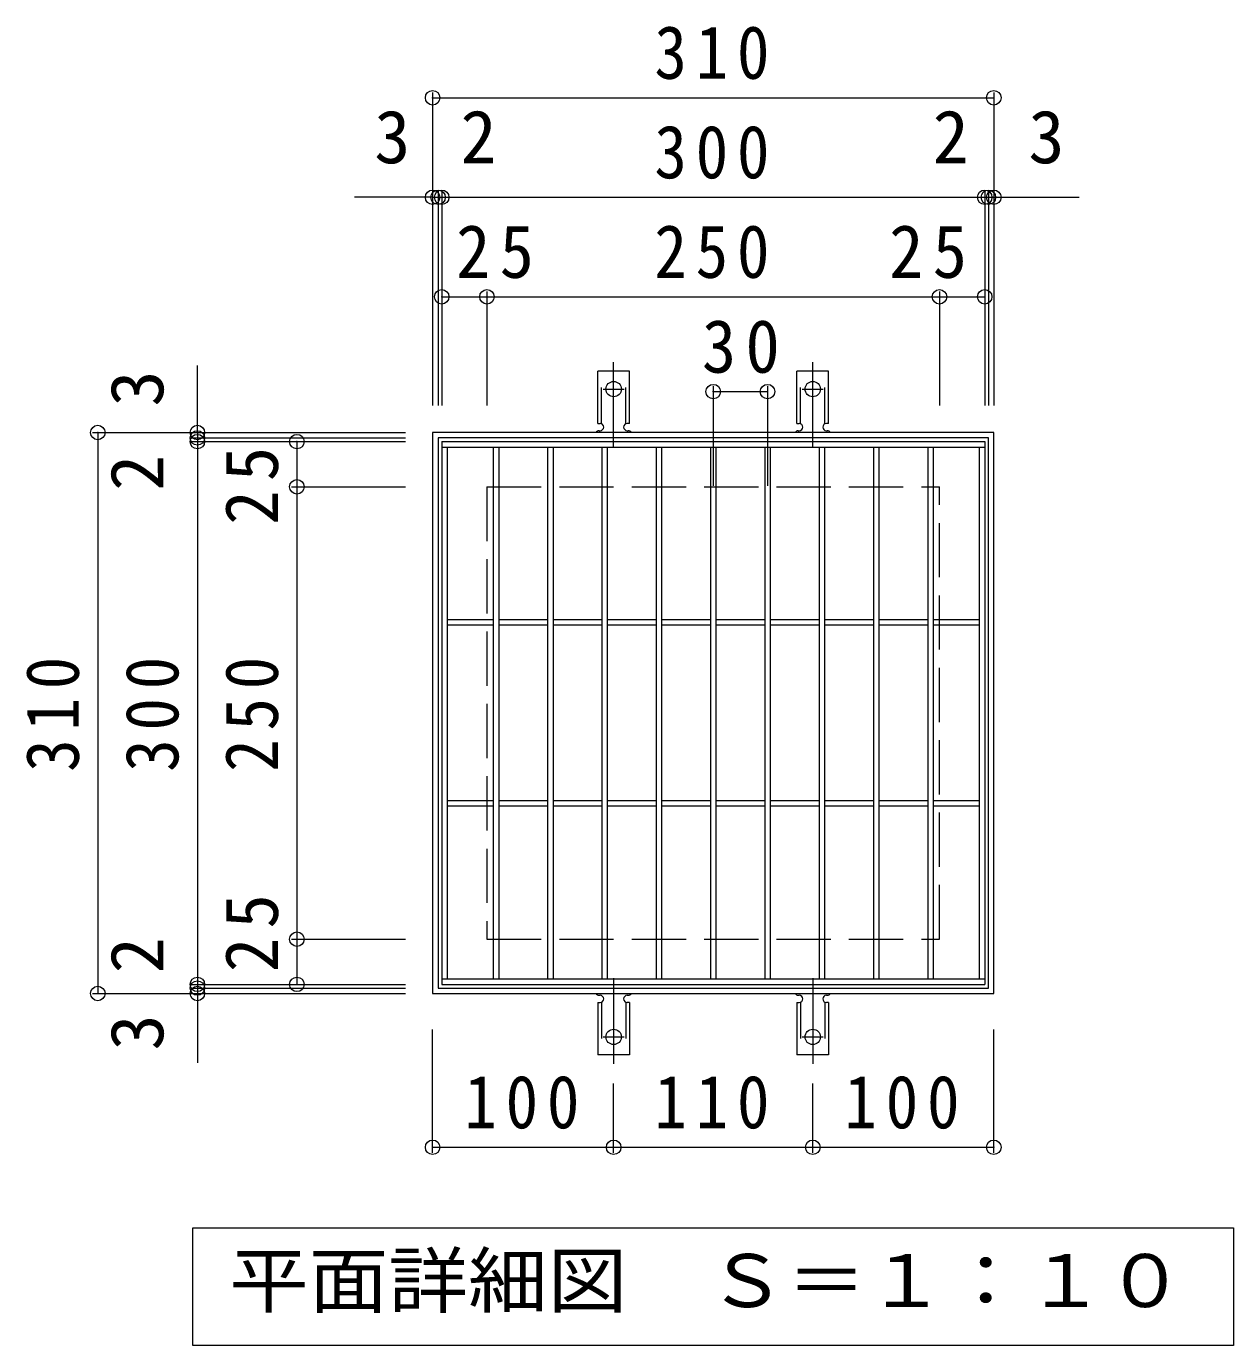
# Model space of a CAD drawing. Units: millimetres at full size, sheet at 1:10; some dimension numbers follow another scale. Extents: x -1592 to 1606, y -1369 to 1181.
# Drawn here: x -379 to 288, y 452 to 1181 of the extents above; entities that cross this region are included whole.
import ezdxf
from ezdxf.enums import TextEntityAlignment as Align

# ---------------------------------------------------------------- set-up
doc = ezdxf.new("R2010")
doc.units = ezdxf.units.MM
doc.header["$LTSCALE"] = 10
doc.header["$PDMODE"] = 32
doc.header["$PDSIZE"] = 8
for name, pattern in [('CHAIN2', [12, 9, -1, 1, -1]), ('DASHED2', [3, 2, -1]), ('DASHED3', [4, 3, -1])]:
    doc.linetypes.add(name, pattern=pattern)
for name, color, linetype, lineweight in [('C-1', 2, 'Continuous', 9), ('C-2', 3, 'Continuous', 9), ('C-4', 7, 'Continuous', 9), ('C-5', 7, 'Continuous', 9), ('C-A', 3, 'Continuous', 9)]:
    doc.layers.add(name, color=color, linetype=linetype, lineweight=lineweight)
doc.styles.add('ＭＳ ゴシック', font='')
doc.styles.get('ＭＳ ゴシック').set_extended_font_data('MS Gothic')

msp = doc.modelspace()

# ---------------------------------------------------------------- linework, layer by layer
at = {"layer": 'C-1'}
for p, q in [((-155, 956.96), (-155, 646.96)), ((152, 953.96), (-152, 953.96)), ((152, 649.96), (152, 953.96)), ((-155, 646.96), (155, 646.96))]:
    msp.add_line(p, q, dxfattribs=at)
at = {"layer": 'C-1', "linetype": 'DASHED3'}
for p in [(-125, 926.96), (125, 676.96)]:
    msp.add_line(p, (125, 926.96), dxfattribs=at)
at = {"layer": 'C-1'}
for points in [[(155, 646.96), (155, 956.96), (-155, 956.96)], [(-152, 953.96), (-152, 649.96), (152, 649.96)]]:
    msp.add_lwpolyline(points, dxfattribs=at)
at = {"layer": 'C-1', "linetype": 'DASHED3'}
msp.add_lwpolyline([(-125, 926.96), (-125, 676.96), (125, 676.96)], dxfattribs=at)
at = {"layer": 'C-2'}
for p, q in [((-150, 951.96), (-150, 651.96)), ((-150, 951.96), (150, 951.96)), ((-150, 948.96), (150, 948.96)), ((-147, 948.96), (-147, 654.96)), ((-121.5, 948.96), (-121.5, 654.96)), ((-118.5, 948.96), (-118.5, 654.96)), ((-91.5, 948.96), (-91.5, 654.96)), ((-88.5, 948.96), (-88.5, 654.96)), ((-61.5, 948.96), (-61.5, 654.96)), ((-58.5, 948.96), (-58.5, 654.96)), ((-31.5, 948.96), (-31.5, 654.96)), ((-28.5, 948.96), (-28.5, 654.96)), ((-1.5, 948.96), (-1.5, 654.96)), ((1.5, 948.96), (1.5, 654.96)), ((28.5, 948.96), (28.5, 654.96)), ((31.5, 948.96), (31.5, 654.96)), ((58.5, 948.96), (58.5, 654.96)), ((61.5, 948.96), (61.5, 654.96)), ((88.5, 948.96), (88.5, 654.96)), ((91.5, 948.96), (91.5, 654.96)), ((118.5, 948.96), (118.5, 654.96)), ((121.5, 948.96), (121.5, 654.96)), ((147, 948.96), (147, 654.96)), ((150, 951.96), (150, 651.96)), ((-121.5, 853.46), (-147, 853.46)), ((-91.5, 853.46), (-118.5, 853.46)), ((-61.5, 853.46), (-88.5, 853.46)), ((-31.5, 853.46), (-58.5, 853.46)), ((-1.5, 853.46), (-28.5, 853.46)), ((28.5, 853.46), (1.5, 853.46)), ((58.5, 853.46), (31.5, 853.46)), ((88.5, 853.46), (61.5, 853.46)), ((118.5, 853.46), (91.5, 853.46)), ((147, 853.46), (121.5, 853.46)), ((-121.5, 850.46), (-147, 850.46)), ((-91.5, 850.46), (-118.5, 850.46)), ((-61.5, 850.46), (-88.5, 850.46)), ((-31.5, 850.46), (-58.5, 850.46)), ((-1.5, 850.46), (-28.5, 850.46)), ((28.5, 850.46), (1.5, 850.46)), ((58.5, 850.46), (31.5, 850.46)), ((88.5, 850.46), (61.5, 850.46)), ((118.5, 850.46), (91.5, 850.46)), ((147, 850.46), (121.5, 850.46)), ((-121.5, 753.46), (-147, 753.46)), ((-91.5, 753.46), (-118.5, 753.46)), ((-61.5, 753.46), (-88.5, 753.46)), ((-31.5, 753.46), (-58.5, 753.46)), ((-1.5, 753.46), (-28.5, 753.46)), ((28.5, 753.46), (1.5, 753.46)), ((58.5, 753.46), (31.5, 753.46)), ((88.5, 753.46), (61.5, 753.46)), ((118.5, 753.46), (91.5, 753.46)), ((147, 753.46), (121.5, 753.46)), ((-121.5, 750.46), (-147, 750.46)), ((-91.5, 750.46), (-118.5, 750.46)), ((-61.5, 750.46), (-88.5, 750.46)), ((-31.5, 750.46), (-58.5, 750.46)), ((-1.5, 750.46), (-28.5, 750.46)), ((28.5, 750.46), (1.5, 750.46)), ((58.5, 750.46), (31.5, 750.46)), ((88.5, 750.46), (61.5, 750.46)), ((118.5, 750.46), (91.5, 750.46)), ((147, 750.46), (121.5, 750.46)), ((-150, 654.96), (150, 654.96)), ((-150, 651.96), (150, 651.96))]:
    msp.add_line(p, q, dxfattribs=at)
at = {"layer": 'C-4'}
for p, q in [((-155, 1144.96), (-155, 971.96)), ((155, 1144.96), (155, 971.96)), ((-155, 1141.96), (155, 1141.96)), ((-155, 1086.96), (-198.23, 1086.96)), ((-155, 1086.96), (-152, 1086.96)), ((-152, 1089.96), (-152, 971.96)), ((-152, 1086.96), (-150, 1086.96)), ((-150, 1089.96), (-150, 971.96)), ((-150, 1086.96), (150, 1086.96)), ((150, 1089.96), (150, 971.96)), ((150, 1086.96), (152, 1086.96)), ((152, 1089.96), (152, 971.96)), ((152, 1086.96), (155, 1086.96)), ((155, 1086.96), (202.1, 1086.96)), ((-150, 1031.96), (-125, 1031.96)), ((-125, 1034.96), (-125, 971.96)), ((-125, 1031.96), (125, 1031.96)), ((125, 1034.96), (125, 971.96)), ((125, 1031.96), (150, 1031.96)), ((-285, 956.96), (-285, 993.96)), ((0, 982.55), (0, 927.5)), ((0, 979.55), (30, 979.55)), ((30, 982.55), (30, 927.5)), ((-343, 956.96), (-170, 956.96)), ((-340, 956.96), (-340, 646.96)), ((-285, 956.96), (-285, 953.96)), ((-288, 953.96), (-170, 953.96)), ((-288, 951.96), (-170, 951.96)), ((-285, 953.96), (-285, 951.96)), ((-285, 951.96), (-285, 651.96)), ((-230, 951.96), (-230, 926.96)), ((-233, 926.96), (-170, 926.96)), ((-230, 926.96), (-230, 676.96)), ((-233, 676.96), (-170, 676.96)), ((-230, 676.96), (-230, 651.96)), ((-288, 651.96), (-170, 651.96)), ((-288, 649.96), (-170, 649.96)), ((-285, 651.96), (-285, 649.96)), ((-285, 649.96), (-285, 646.96)), ((-343, 646.96), (-170, 646.96)), ((-285, 646.96), (-285, 608.64)), ((-155, 558.96), (-155, 626.96)), ((155, 558.96), (155, 626.96)), ((-55, 558.96), (-55, 597.24)), ((55, 558.96), (55, 597.24)), ((-155, 561.96), (-55, 561.96)), ((-55, 561.96), (55, 561.96)), ((55, 561.96), (155, 561.96))]:
    msp.add_line(p, q, dxfattribs=at)
for p in [(-155, 1141.96), (155, 1141.96), (-155, 1086.96), (-152, 1086.96), (-150, 1086.96), (150, 1086.96), (152, 1086.96), (155, 1086.96), (-150, 1031.96), (-125, 1031.96), (125, 1031.96), (150, 1031.96), (0, 979.55), (30, 979.55), (-340, 956.96), (-285, 956.96), (-285, 953.96), (-285, 951.96), (-230, 951.96), (-230, 926.96), (-230, 676.96), (-340, 646.96), (-285, 651.96), (-285, 649.96), (-285, 646.96), (-230, 651.96), (-155, 561.96), (-55, 561.96), (55, 561.96), (155, 561.96)]:
    msp.add_point(p, dxfattribs=at)
at = {"layer": 'C-5'}
msp.add_lwpolyline([(-287.5, 452.35), (-287.5, 517.35), (287.5, 517.35), (287.5, 452.35)], close=True, dxfattribs=at)
at = {"layer": 'C-A', "color": 7, "linetype": 'CHAIN2'}
for p, q in [((-55, 948.49), (-55, 995.89)), ((55, 948.49), (55, 995.89)), ((-60.78, 980.96), (-49.22, 980.96)), ((49.22, 980.96), (60.78, 980.96)), ((-55, 655.43), (-55, 608.03)), ((55, 655.43), (55, 608.03)), ((-60.78, 622.96), (-49.22, 622.96)), ((49.22, 622.96), (60.78, 622.96))]:
    msp.add_line(p, q, dxfattribs=at)
at = {"layer": 'C-A'}
for p, q in [((-63.75, 961.96), (-63.75, 990.96)), ((-46.25, 990.96), (-63.75, 990.96)), ((-46.25, 961.96), (-46.25, 990.96)), ((46.25, 961.96), (46.25, 990.96)), ((63.75, 990.96), (46.25, 990.96)), ((63.75, 961.96), (63.75, 990.96)), ((-63.75, 961.96), (-62.5, 961.96)), ((-63, 957.96), (-62.5, 957.96)), ((-46.25, 961.96), (-47.5, 961.96)), ((-47.5, 957.96), (-46.99, 957.96)), ((46.25, 961.96), (47.5, 961.96)), ((47, 957.96), (47.5, 957.96)), ((63.75, 961.96), (62.5, 961.96)), ((62.5, 957.96), (63.01, 957.96)), ((-63.75, 641.96), (-62.5, 641.96)), ((-63.75, 641.96), (-63.75, 612.96)), ((-63, 645.96), (-62.5, 645.96)), ((-47.5, 645.96), (-46.99, 645.96)), ((-46.25, 641.96), (-47.5, 641.96)), ((-46.25, 641.96), (-46.25, 612.96)), ((46.25, 641.96), (47.5, 641.96)), ((46.25, 641.96), (46.25, 612.96)), ((47, 645.96), (47.5, 645.96)), ((62.5, 645.96), (63.01, 645.96)), ((63.75, 641.96), (62.5, 641.96)), ((63.75, 641.96), (63.75, 612.96)), ((-46.25, 612.96), (-63.75, 612.96)), ((63.75, 612.96), (46.25, 612.96))]:
    msp.add_line(p, q, dxfattribs=at)
at = {"layer": 'C-A', "linetype": 'DASHED2'}
for p, q in [((-61.75, 961.82), (-61.75, 990.96)), ((-48.25, 961.82), (-48.25, 990.96)), ((48.25, 961.82), (48.25, 990.96)), ((61.75, 961.82), (61.75, 990.96)), ((-61.75, 642.11), (-61.75, 612.96)), ((-48.25, 642.11), (-48.25, 612.96)), ((48.25, 642.11), (48.25, 612.96)), ((61.75, 642.11), (61.75, 612.96))]:
    msp.add_line(p, q, dxfattribs=at)
at = {"layer": 'C-A'}
for centre in [(-55, 980.96), (55, 980.96), (-55, 622.96), (55, 622.96)]:
    msp.add_circle(centre, 4.25, dxfattribs=at)
for centre, start, end in [((-63, 955.96), 90.27596, 150.00047), ((-62.5, 959.96), 270, 90), ((-47.5, 959.96), 90, 269.8667), ((-47, 955.96), 29.99927, 89.75836), ((47, 955.96), 90.27596, 150.00047), ((47.5, 959.96), 270, 90), ((62.5, 959.96), 90, 269.8667), ((63, 955.96), 29.99927, 89.75836), ((-63, 647.96), 209.99951, 269.72403), ((-62.5, 643.96), 270, 90), ((-47.5, 643.96), 90.13329, 270), ((-47, 647.96), 270.24162, 330.00072), ((47, 647.96), 209.99951, 269.72403), ((47.5, 643.96), 270, 90), ((62.5, 643.96), 90.13329, 270), ((63, 647.96), 270.24162, 330.00072)]:
    msp.add_arc(centre, 2, start, end, dxfattribs=at)

# ---------------------------------------------------------------- texts
at = {"layer": 'C-4', "color": 2, "style": 'ＭＳ ゴシック'}
for s, p in [('3', (-187.25, 1096.96)), ('2', (-139.63, 1096.96)), ('2', (121.25, 1096.96)), ('3', (174.13, 1096.96))]:
    msp.add_text(s, height=29.33, dxfattribs=at).set_placement(p, align=Align.BOTTOM_LEFT)
for s, p in [('3', (-295, 971.3)), ('2', (-295, 924.71)), ('2', (-295, 658.1)), ('3', (-295, 615.43))]:
    msp.add_text(s, height=29.33, rotation=90, dxfattribs=at).set_placement(p, align=Align.BOTTOM_LEFT)
at = {"layer": 'C-4', "color": 2, "char_height": 29.33, "attachment_point": 7, "style": 'ＭＳ ゴシック'}
for s, insert in [('\\T1.27;\\W0.9;310', (-32.5, 1151.96)), ('\\T1.27;\\W0.9;300', (-32.5, 1096.96)), ('\\T1.27;\\W0.95;25', (-142.08, 1041.96)), ('\\T1.27;\\W0.9;250', (-32.5, 1041.96)), ('\\T1.27;\\W0.95;25', (97.18, 1041.96)), ('\\T1.27;\\W0.95;30', (-6.25, 989.55)), ('\\T1.27;\\W0.9;100', (-137.5, 571.96)), ('\\T1.27;\\W0.9;110', (-32.5, 571.96)), ('\\T1.27;\\W0.9;100', (72.5, 571.96))]:
    msp.add_mtext(s, dxfattribs=dict(at, insert=insert))
at = {"layer": 'C-4', "color": 2, "char_height": 29.33, "attachment_point": 7, "rotation": 90, "style": 'ＭＳ ゴシック'}
for s, insert in [('\\T1.27;\\W0.95;25', (-240, 906)), ('\\T1.27;\\W0.9;310', (-350, 769.46)), ('\\T1.27;\\W0.9;300', (-295, 769.46)), ('\\T1.27;\\W0.9;250', (-240, 769.46)), ('\\T1.27;\\W0.95;25', (-240, 658.77))]:
    msp.add_mtext(s, dxfattribs=dict(at, insert=insert))
at = {"layer": 'C-5', "color": 2, "style": 'ＭＳ ゴシック', "width": 1.1}
msp.add_text('平面詳細図\u3000Ｓ＝１：１０', height=29.33, dxfattribs=at).set_placement((-267.5, 464.85), align=Align.BOTTOM_LEFT)

doc.saveas('drawing.dxf')
